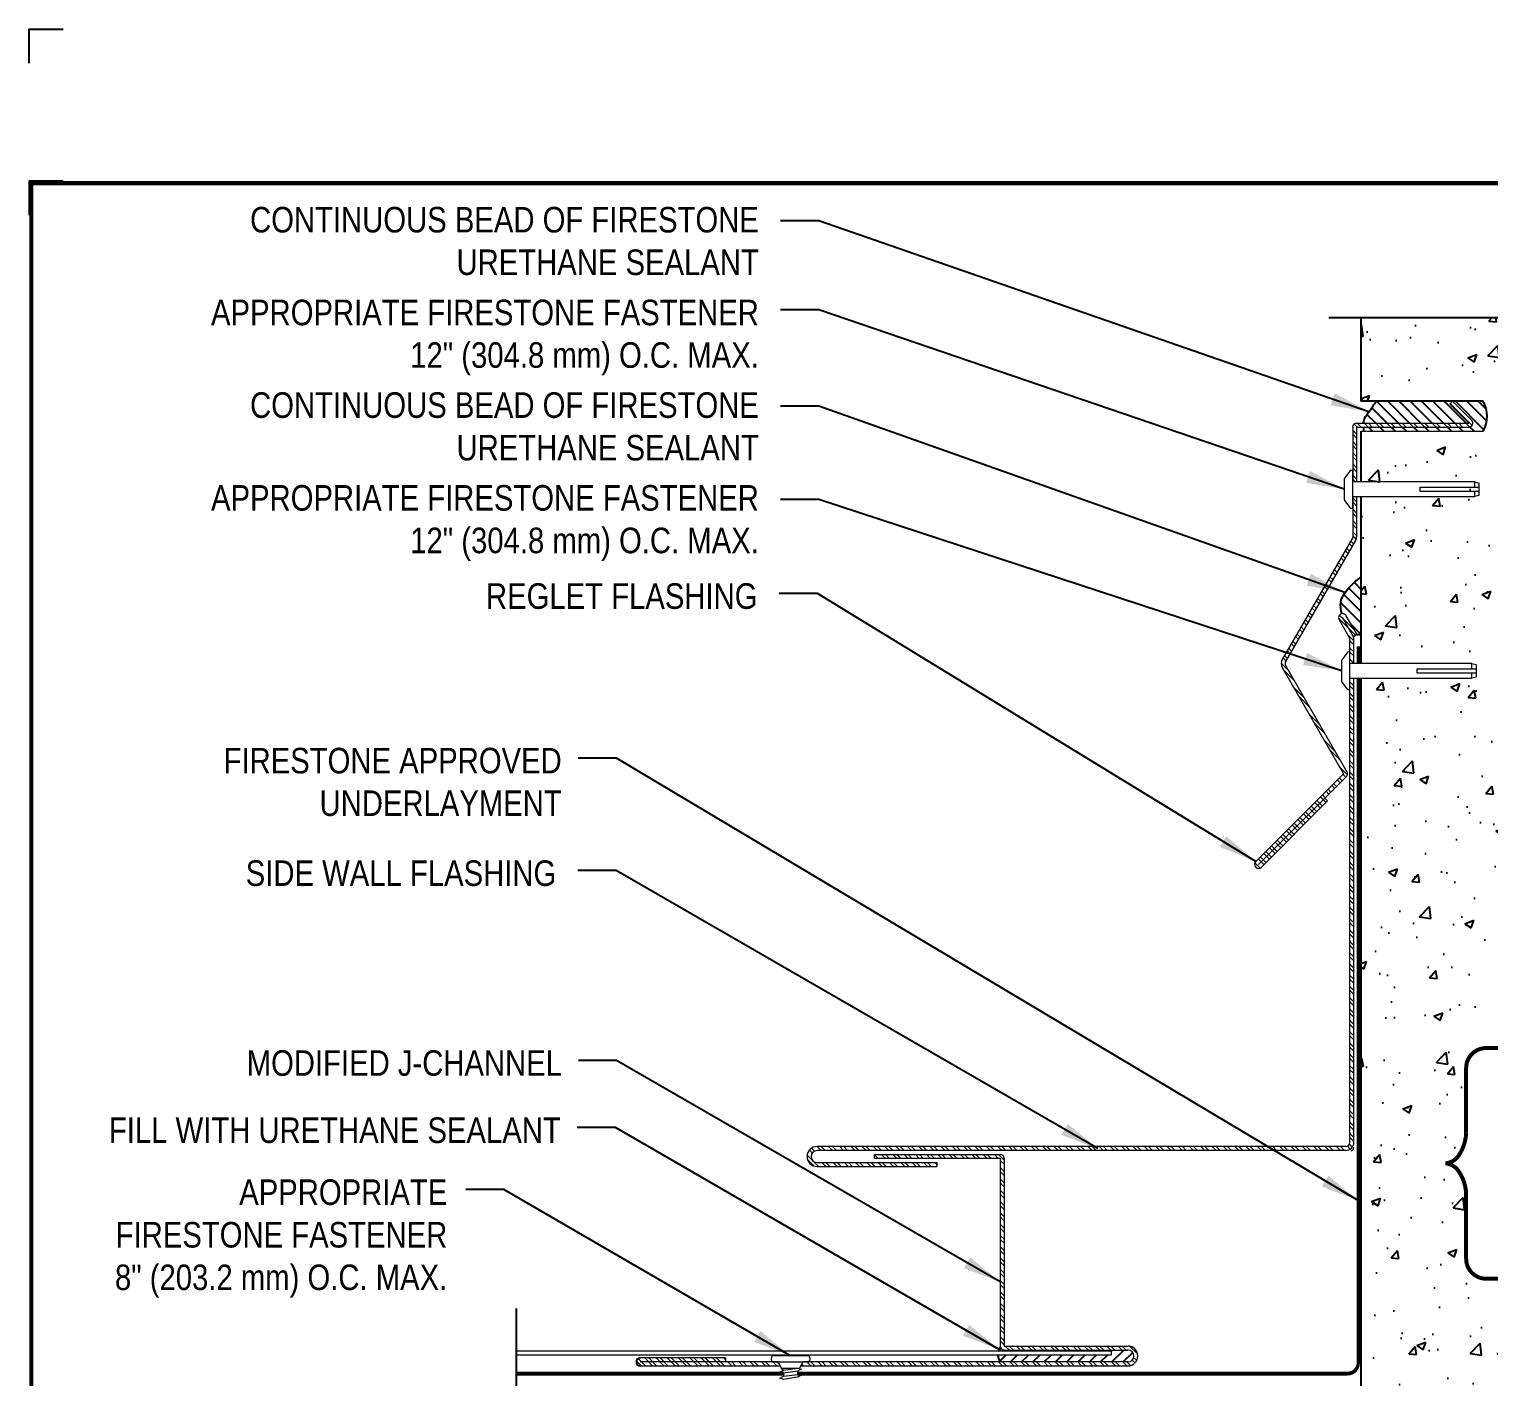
# Model space of a CAD drawing. Header units: inches. Extents: x 0 to 20, y 0 to 16.8.
# Drawn here: x 0 to 10.71, y 6.87 to 16.76 of the extents above; entities that cross this region are included whole.
import ezdxf
from ezdxf.enums import TextEntityAlignment as Align

# ---------------------------------------------------------------- set-up
doc = ezdxf.new("R2010")
doc.units = ezdxf.units.IN
doc.header["$MEASUREMENT"] = 0
doc.linetypes.add('HIDDEN', pattern=[0.375, 0.25, -0.125])
doc.layers.get('0').update_dxf_attribs({"linetype": 'CONTINUOUS'})
doc.layers.get('DEFPOINTS').update_dxf_attribs({"linetype": 'CONTINUOUS'})
doc.layers.add('FSBP-ACCESSORY-FIRESTONE', color=7, linetype='CONTINUOUS', lineweight=9)
doc.layers.add('FSBP-TRIMS', color=7, linetype='CONTINUOUS', lineweight=9)
for name, color, linetype in [('FSBP-ANNO-NOTE', 7, 'CONTINUOUS'), ('FSBP-MEMBRANE', 7, 'CONTINUOUS'), ('FSBP-SEALANTS', 1, 'CONTINUOUS'), ('FSBP-SUBSTRATE-GENERIC', 9, 'CONTINUOUS'), ('FSBP-TTLB-BORDER', 7, 'CONTINUOUS'), ('FSBP-TTLB-TEXT', 7, 'CONTINUOUS'), ('FSBP-WALL-CURB', 9, 'CONTINUOUS')]:
    doc.layers.add(name, color=color, linetype=linetype)
doc.styles.add('ARIAL', font='arial.ttf')
doc.styles.add('ARIAL_BOLD', font='')
doc.styles.add('FSBP_ARIAL_NAR', font='ARIALN.TTF')
doc.styles.add('TXT', font='simplex.shx')
doc.styles.get('ARIAL_BOLD').set_extended_font_data('Arial Black')
doc.dimstyles.new('STANDARD$7', dxfattribs={"dimscale": 1.5, "dimtxt": 0.2, "dimasz": 0.1, "dimexe": 0.1, "dimexo": 0.125, "dimgap": 0.09, "dimtad": 0, "dimdec": 3, "dimzin": 4, "dimdsep": 46, "dimtxsty": 'TXT', "dimcen": 0.09, "dimadec": 0, "dimazin": 0, "dimtfac": 1, "dimtdec": 3, "dimtofl": 0, "dimtmove": 2, "dimatfit": 3, "dimfxl": 0, "dimtolj": 1, "dimtzin": 4, "dimarcsym": 0})
pattern_1 = [(135, (0.42892, -15.704314), (-0.04143204, -0.04143204), [])]
pattern_2 = [(135, (-37.10104, -5.70309), (-0.04143204, -0.04143204), []), (135, (-37.13034, -5.70309), (-0.04143204, -0.04143204), [])]

# ---------------------------------------------------------------- blocks, each defined once
blk = doc.blocks.new('A$C486F1324')
at = {"layer": 'DEFPOINTS', "linetype": 'Continuous', "ltscale": 1.75}
blk.add_lwpolyline([(0, 16.512), (0, 16.762), (0.25, 16.762)], dxfattribs=at)
at = {"layer": 'DEFPOINTS', "color": 1}
blk.add_lwpolyline([(0.25, 15.646), (0, 15.646), (0, 15.396)], dxfattribs=at)
at = {"layer": 'FSBP-TTLB-BORDER', "const_width": 0.0312}
blk.add_lwpolyline([(20.016, 2.631), (20.016, 15.631), (0.016, 15.631), (0.016, 2.631)], dxfattribs=at)
at = {"layer": 'FSBP-TTLB-TEXT'}
for tag, height, style, p in [('MAXIMUM_WARRANTY', 0.188, 'ARIAL_BOLD', (18.055, 2.855)), ('ACCPT_SYSTEMS', 0.219, 'ARIAL', (12.51, 1.506))]:
    blk.add_attdef(tag, text='', height=height, dxfattribs=dict(at, style=style)).set_placement(p, align=Align.MIDDLE_LEFT)
for tag, height, style, p in [('DETAIL_DESCP_LINE_1', 0.219, 'ARIAL_BOLD', (10.347, 2.257)), ('ISSUE_REV_DATE', 0.219, 'ARIAL', (16.856, 1.903)), ('DETAIL_NUMBER', 0.438, 'ARIAL', (18.935, 1.738))]:
    blk.add_attdef(tag, text='', height=height, dxfattribs=dict(at, style=style)).set_placement(p, align=Align.MIDDLE_CENTER)

msp = doc.modelspace()

# ---------------------------------------------------------------- hatches: boundary and pattern name
at = {"layer": 'FSBP-SEALANTS'}
h = msp.add_hatch(dxfattribs=at)
h.set_pattern_fill('ANSI31', color=256, scale=0.46875, angle=90, style=0)
h.set_pattern_definition(pattern_1)
edge = h.paths.add_edge_path(flags=17)
edge.add_line((10.428, 14.01), (10.448, 14.03))
edge.add_line((10.448, 14.03), (9.887, 14.03))
edge.add_spline(control_points=[(9.887, 14.03), (9.873, 14.008), (9.846, 13.965), (9.803, 13.915), (9.796, 13.88), (9.795, 13.869)], knot_values=[0.060915, 0.060915, 0.060915, 0.060915, 0.144903, 0.226367, 0.261731, 0.261731, 0.261731, 0.261731], degree=3, periodic=0)
edge.add_line((9.795, 13.869), (10.568, 13.869))
edge.add_line((10.568, 13.869), (10.428, 14.01))
edge = h.paths.add_edge_path()
edge.add_line((10.672, 14.03), (10.449, 14.03))
edge.add_line((10.449, 14.03), (10.589, 13.89))
edge.add_arc((10.568, 13.869), 0.0293, -90, 45, ccw=False)
edge.add_line((10.568, 13.84), (9.795, 13.84))
edge.add_spline(control_points=[(9.795, 13.84), (9.796, 13.83), (9.797, 13.82), (9.798, 13.81)], knot_values=[0, 0, 0, 0, 0.030058, 0.030058, 0.030058, 0.030058], degree=3, periodic=0)
edge.add_line((9.798, 13.81), (10.672, 13.81))
edge.add_arc((10.486, 13.92), 0.216, 329.3596, 390.6404)
h = msp.add_hatch(dxfattribs=at)
h.set_pattern_fill('ANSI31', color=256, scale=0.46875, angle=90, style=0)
h.set_pattern_definition(pattern_1)
edge = h.paths.add_edge_path()
edge.add_spline(control_points=[(9.776, 12.74), (9.753, 12.723), (9.692, 12.671), (9.614, 12.579), (9.628, 12.5), (9.635, 12.47)], knot_values=[0.025381, 0.025381, 0.025381, 0.025381, 0.11521, 0.278139, 0.370421, 0.370421, 0.370421, 0.370421], degree=3, periodic=0)
edge.add_arc((9.641, 12.442), 0.0293, 30, 101.2474, ccw=False)
edge.add_line((9.666, 12.456), (9.747, 12.317))
edge.add_line((9.747, 12.317), (9.776, 12.317))
edge.add_line((9.776, 12.317), (9.776, 12.74))
h = msp.add_hatch(dxfattribs=at)
h.set_pattern_fill('ANSI31', color=256, scale=0.46875, angle=90, style=0)
h.set_pattern_definition([(45, (16.7857, -18.73847), (0.04143204, -0.04143204), [])])
h.paths.add_polyline_path([(7.942, 7.028), (7.942, 7.057), (7.114, 7.057, -0.087244), (7.129, 7.086, 0.33186), (7.157, 7.065), (8.065, 7.065, -1), (8.065, 6.978), (7.127, 6.978, -0.141559), (7.111, 7.028)])
at = {"layer": 'FSBP-TRIMS'}
h = msp.add_hatch(dxfattribs=at)
h.set_pattern_fill('STEEL', color=256, scale=0.46875, angle=90, style=0)
h.set_pattern_definition([(135, (0, 0), (-0.04143204, -0.04143204), []), (135, (-0.029297, 2e-18), (-0.04143204, -0.04143204), [])])
h.paths.add_polyline_path([(9.715, 13.438), (9.744, 13.438), (9.744, 13.84), (10.568, 13.84, 0.668179), (10.589, 13.89), (10.449, 14.03), (10.448, 14.03), (10.428, 14.01), (10.568, 13.869), (9.744, 13.869, 0.414214), (9.715, 13.84)])
h.paths.add_polyline_path([(9.715, 13.031), (9.197, 12.134, 0.267949), (9.197, 12.076), (9.648, 11.295), (9.003, 10.651, 1), (9.045, 10.609), (9.531, 11.096), (9.511, 11.117), (9.669, 11.275, 0.339454), (9.673, 11.31), (9.223, 12.09, -0.267949), (9.223, 12.12), (9.736, 13.009, 0.131652), (9.744, 13.04), (9.744, 13.33), (9.715, 13.33)])
h = msp.add_hatch(dxfattribs=at)
h.set_pattern_fill('STEEL', color=256, scale=0.46875, angle=90, style=0)
h.set_pattern_definition(pattern_2)
h.paths.add_polyline_path([(9.723, 12.283, 0.131652), (9.716, 12.312), (9.721, 12.302), (9.747, 12.317), (9.666, 12.456, 1), (9.615, 12.427), (9.69, 12.298, -0.131652), (9.694, 12.283), (9.694, 12.105), (9.723, 12.105)])
h.paths.add_polyline_path([(9.723, 11.997), (9.694, 11.997), (9.694, 8.589, -0.414214), (9.665, 8.559), (5.783, 8.559, 1), (5.783, 8.413), (6.662, 8.413), (6.662, 8.442), (5.783, 8.442, -1), (5.783, 8.53), (9.665, 8.53, 0.414214), (9.723, 8.589)])
h = msp.add_hatch(dxfattribs=at)
h.set_pattern_fill('STEEL', color=256, scale=0.46875, angle=90, style=0)
h.set_pattern_definition(pattern_2)
h.paths.add_polyline_path([(7.128, 7.095, 0.414214), (7.157, 7.065), (8.065, 7.065, -1), (8.065, 6.978), (5.679, 6.978), (5.664, 6.949), (8.065, 6.949, 1), (8.065, 7.095), (7.157, 7.095), (7.157, 8.472, 0.414214), (7.128, 8.501), (6.205, 8.501), (6.205, 8.472), (7.128, 8.472)])
h.paths.add_polyline_path([(5.513, 6.949), (5.499, 6.978), (5.111, 6.978), (5.111, 7.007), (4.486, 7.007, 1), (4.486, 6.949)])
at = {"layer": 'FSBP-WALL-CURB'}
h = msp.add_hatch(dxfattribs=at)
h.set_pattern_fill('AR-CONC', color=256, scale=0.09375, style=0)
h.set_pattern_definition([(50, (0.4289, -15.7043), (0.672431, -0.05883), [0.070313, -0.773438]), (355, (0.4289, -15.7043), (-0.13008, 0.70518), [0.05625, -0.61875]), (100.4514, (0.48496, -15.7092), (0.542353, 0.64635), [0.059756, -0.657321]), (46.1842, (0.4289, -15.5168), (1.000538, -0.155174), [0.10547, -1.160156]), (96.6356, (0.5123, -15.5297), (0.876246, 0.913236), [0.089635, -0.98598]), (351.1842, (0.4289, -15.5168), (0.876246, 0.913236), [0.084375, -0.928125]), (21, (0.52267, -15.5637), (0.5596, -0.377455), [0.070313, -0.773438]), (326, (0.5227, -15.5637), (0.228108, 0.679828), [0.05625, -0.61875]), (71.4514, (0.5693, -15.59514), (0.787709, 0.302372), [0.059756, -0.657321]), (37.5, (0.42892, -15.70431), (0.0113999, 0.312088), [0, -0.61125, 0, -0.628125, 0, -0.6210938]), (7.5, (0.42892, -15.7043), (0.2466277, 0.369761), [0, -0.358125, 0, -0.5971875, 0, -0.2367188]), (327.5, (0.21986, -15.70431), (0.5004585, -0.0211452), [0, -0.234375, 0, -0.73125, 0, -0.9703125]), (317.5, (0.1261, -15.7043), (0.546737, 0.0938484), [0, -0.3046875, 0, -0.485625, 0, -0.6890625])])
h.paths.add_polyline_path([(13.669, 14.643), (11.914, 14.643), (11.841, 14.442), (11.695, 14.844), (11.621, 14.643), (9.776, 14.643), (9.776, 14.03), (10.448, 14.03), (10.448, 14.03), (10.449, 14.03), (10.672, 14.03, -0.273948), (10.672, 13.81), (9.776, 13.81), (9.776, 13.438), (10.548, 13.438), (10.578, 13.43), (10.578, 13.338), (10.548, 13.33), (9.776, 13.33), (9.776, 12.105), (10.59, 12.105), (10.621, 12.097), (10.621, 12.004), (10.59, 11.997), (9.776, 11.997), (9.776, 3.506), (11.621, 3.506), (11.695, 3.707), (11.841, 3.305), (11.914, 3.506), (13.669, 3.506), (13.669, 8.912), (13.468, 8.985), (13.871, 9.131), (13.669, 9.205)])
h.paths.add_polyline_path([(12.841, 9.282, -0.414214), (12.988, 9.136), (12.988, 8.66, 0.140908), (13.043, 8.493, 0.224453), (13.14, 8.436, 0.224453), (13.043, 8.378, 0.140908), (12.988, 8.211), (12.988, 7.736, -0.414214), (12.841, 7.589), (10.694, 7.589, -0.414214), (10.548, 7.736), (10.548, 8.211, 0.140908), (10.493, 8.378, 0.224453), (10.396, 8.436, 0.224453), (10.493, 8.493, 0.140908), (10.548, 8.66), (10.548, 9.136, -0.414214), (10.694, 9.282)], flags=16)
h.paths.add_polyline_path([(11.283, 7.675), (12.258, 7.675), (12.258, 8.02), (11.283, 8.02)], flags=8)
h.paths.add_polyline_path([(10.893, 8.017), (12.648, 8.017), (12.648, 8.29), (10.893, 8.29)], flags=8)
h.paths.add_polyline_path([(10.965, 8.299), (12.57, 8.299), (12.57, 8.572), (10.965, 8.572)], flags=8)
h.paths.add_polyline_path([(10.878, 8.52), (12.631, 8.52), (12.631, 8.866), (10.878, 8.866)], flags=8)
h.paths.add_polyline_path([(10.846, 8.863), (12.711, 8.863), (12.711, 9.136), (10.846, 9.136)], flags=8)

# ---------------------------------------------------------------- linework, layer by layer
at = {"layer": 'FSBP-ACCESSORY-FIRESTONE'}
for p, q in [((9.776, 13.81), (10.672, 13.81)), ((7.942, 7.057), (3.574, 7.057)), ((7.942, 7.028), (3.574, 7.028)), ((5.499, 6.978), (5.521, 6.933)), ((5.656, 6.933), (5.679, 6.978)), ((7.942, 7.057), (7.942, 7.028)), ((5.521, 6.933), (5.656, 6.933)), ((5.521, 6.933), (5.538, 6.918)), ((5.538, 6.896), (5.538, 6.873)), ((5.639, 6.91), (5.639, 6.887))]:
    msp.add_line(p, q, dxfattribs=at)
at = {"layer": 'FSBP-ACCESSORY-FIRESTONE', "linetype": 'Continuous', "ltscale": 1.75}
for points in [[(9.715, 13.245), (9.715, 13.523), (9.707, 13.523, 0.236068), (9.695, 13.517), (9.656, 13.466, 0.162278), (9.653, 13.456), (9.653, 13.312, 0.162278), (9.656, 13.303), (9.695, 13.251, 0.236068), (9.707, 13.245)], [(9.694, 11.912), (9.694, 12.19), (9.686, 12.19, 0.236068), (9.674, 12.183), (9.635, 12.132, 0.162278), (9.632, 12.123), (9.632, 11.978, 0.162278), (9.635, 11.969), (9.674, 11.918, 0.236068), (9.686, 11.912)]]:
    msp.add_lwpolyline(points, format="xyb", close=True, dxfattribs=at)
for points in [[(10.611, 13.438), (9.715, 13.438)], [(10.642, 13.369), (10.21, 13.369), (10.21, 13.4), (10.642, 13.4)], [(10.611, 13.4), (10.611, 13.438), (10.642, 13.43), (10.642, 13.338), (10.611, 13.33), (10.611, 13.369)], [(9.715, 13.33), (10.611, 13.33)], [(10.59, 12.105), (9.694, 12.105)], [(10.621, 12.035), (10.188, 12.035), (10.188, 12.066), (10.621, 12.066)], [(10.59, 12.066), (10.59, 12.105), (10.621, 12.097), (10.621, 12.004), (10.59, 11.997), (10.59, 12.035)], [(9.694, 11.997), (10.59, 11.997)]]:
    msp.add_lwpolyline(points, dxfattribs=at)
at = {"layer": 'FSBP-ACCESSORY-FIRESTONE'}
msp.add_lwpolyline([(5.499, 6.978), (5.724, 6.978, 0.375321), (5.724, 7.023), (5.724, 7.023), (5.454, 7.023), (5.454, 7.023, 0.375321), (5.454, 6.978), (5.499, 6.978)], format="xyb", dxfattribs=at)
for points in [[(5.51, 6.903), (5.538, 6.918), (5.639, 6.933), (5.668, 6.926), (5.639, 6.91), (5.538, 6.896)], [(5.51, 6.858), (5.538, 6.873), (5.639, 6.887), (5.668, 6.88), (5.639, 6.865), (5.538, 6.85)]]:
    msp.add_lwpolyline(points, close=True, dxfattribs=at)
msp.add_lwpolyline([(5.521, 6.933), (5.656, 6.933)], dxfattribs=at)
at = {"layer": 'FSBP-ANNO-NOTE', "const_width": 0.0293}
msp.add_lwpolyline([(12.988, 8.66), (12.988, 9.136, 0.414214), (12.841, 9.282), (10.694, 9.282, 0.414214), (10.548, 9.136), (10.548, 8.66, -0.140908), (10.493, 8.493, -0.224453), (10.396, 8.436, -0.224453), (10.493, 8.378, -0.140908), (10.548, 8.211), (10.548, 7.736, 0.414214), (10.694, 7.589), (12.841, 7.589, 0.414214), (12.988, 7.736), (12.988, 8.211, -0.140908), (13.043, 8.378, -0.224453), (13.14, 8.436, -0.224453), (13.043, 8.493, -0.140908)], format="xyb", close=True, dxfattribs=at)
at = {"layer": 'FSBP-ANNO-NOTE'}
msp.add_arc((4.486, 6.978), 0.0293, 90, 270, dxfattribs=at)
at = {"layer": 'FSBP-MEMBRANE', "linetype": 'HIDDEN'}
for points in [[(9.756, 12.105, 0.0234, 0.0234, 0), (9.756, 12.231, 0.0234, 0.0234, 0)], [(5.639, 6.893, 0.0293, 0.0293, 0), (9.678, 6.893, 0.0293, 0.0234, 0.414214), (9.756, 6.971, 0.0234, 0.0234, 0), (9.756, 11.997, 0.0234, 0.0234, 0)]]:
    msp.add_lwpolyline(points, format="xyseb", dxfattribs=at)
at = {"layer": 'FSBP-MEMBRANE', "linetype": 'HIDDEN', "const_width": 0.0293}
msp.add_lwpolyline([(3.574, 6.893), (5.538, 6.893)], dxfattribs=at)
at = {"layer": 'FSBP-SEALANTS'}
msp.add_line((9.747, 12.317), (9.776, 12.317), dxfattribs=at)
for start, end in [(143.7359, 163.6803), (181.736, 213.9647)]:
    msp.add_arc((7.205, 7.031), 0.0941, start, end, dxfattribs=at)
for points, knots in [([(9.795, 13.869), (9.796, 13.88), (9.803, 13.915), (9.846, 13.965), (9.873, 14.008), (9.887, 14.03)], [0.0609146, 0.0609146, 0.0609146, 0.0609146, 0.0962785, 0.1777426, 0.2617313, 0.2617313, 0.2617313, 0.2617313]), ([(9.635, 12.47), (9.628, 12.5), (9.614, 12.579), (9.692, 12.671), (9.753, 12.723), (9.776, 12.74)], [0.0253807, 0.0253807, 0.0253807, 0.0253807, 0.1176628, 0.2805909, 0.3704206, 0.3704206, 0.3704206, 0.3704206])]:
    msp.add_open_spline(points, degree=3, knots=knots, dxfattribs=at)
msp.add_open_spline([(9.798, 13.81), (9.797, 13.82), (9.796, 13.83), (9.795, 13.84)], degree=3, dxfattribs=at)
at = {"layer": 'FSBP-SUBSTRATE-GENERIC'}
msp.add_line((3.574, 7.37), (3.574, 5.829), dxfattribs=at)
at = {"layer": 'FSBP-TRIMS'}
for p, q in [((10.428, 14.01), (10.448, 14.03)), ((10.428, 14.01), (10.568, 13.869)), ((10.448, 14.03), (10.589, 13.89)), ((9.715, 13.84), (9.715, 13.438)), ((9.744, 13.869), (10.568, 13.869)), ((9.744, 13.84), (10.568, 13.84)), ((9.744, 13.84), (9.744, 13.438)), ((9.715, 13.33), (9.715, 13.031)), ((9.744, 13.33), (9.744, 13.04)), ((9.715, 13.031), (9.197, 12.134)), ((9.736, 13.009), (9.223, 12.12)), ((9.721, 12.302), (9.641, 12.442)), ((9.747, 12.317), (9.666, 12.456)), ((9.69, 12.298), (9.615, 12.427)), ((9.694, 12.105), (9.694, 12.283)), ((9.747, 12.317), (9.721, 12.302)), ((9.723, 12.105), (9.723, 12.283)), ((9.197, 12.076), (9.648, 11.295)), ((9.223, 12.09), (9.673, 11.31)), ((9.694, 8.589), (9.694, 11.997)), ((9.723, 8.589), (9.723, 11.997)), ((9.648, 11.295), (9.003, 10.651)), ((9.669, 11.275), (9.024, 10.63)), ((9.531, 11.096), (9.045, 10.609)), ((9.511, 11.117), (9.531, 11.096)), ((9.665, 8.559), (5.783, 8.559)), ((9.665, 8.53), (5.783, 8.53)), ((6.205, 8.501), (7.128, 8.501)), ((6.205, 8.472), (6.205, 8.501)), ((6.205, 8.472), (6.205, 8.5)), ((7.128, 8.472), (6.205, 8.472)), ((7.128, 8.472), (7.128, 7.095)), ((7.157, 8.472), (7.157, 7.095)), ((5.783, 8.442), (6.662, 8.442)), ((5.783, 8.413), (6.662, 8.413)), ((6.662, 8.413), (6.662, 8.442)), ((6.662, 8.442), (6.662, 8.413)), ((7.157, 7.095), (8.065, 7.095)), ((5.111, 7.007), (4.486, 7.007)), ((5.499, 6.978), (4.486, 6.978)), ((5.111, 7.007), (5.111, 6.978)), ((8.065, 6.978), (5.679, 6.978)), ((7.157, 7.065), (8.065, 7.065)), ((4.486, 6.949), (5.513, 6.949)), ((5.664, 6.949), (8.065, 6.949))]:
    msp.add_line(p, q, dxfattribs=at)
for centre, radius, start, end in [((9.744, 13.84), 0.0293, 90, 180), ((10.568, 13.869), 0.0293, 270, 45), ((9.682, 13.04), 0.0625, 330, 0), ((9.641, 12.442), 0.0293, 30, 210), ((9.665, 12.283), 0.0293, 0, 30), ((9.665, 12.283), 0.0586, 0, 30), ((9.248, 12.105), 0.0586, 150, 210), ((9.248, 12.105), 0.0293, 150, 210), ((9.648, 11.295), 0.0293, 315, 30), ((9.024, 10.63), 0.0293, 135, 315), ((9.665, 8.589), 0.0293, 270, 0), ((9.665, 8.589), 0.0586, 270, 0), ((5.783, 8.486), 0.0732, 90, 270), ((5.783, 8.486), 0.0439, 90, 270), ((7.128, 8.472), 0.0293, 0, 90), ((9.694, 8.555), 0.0293, 288.4149, 0), ((7.157, 7.095), 0.0293, 180, 270), ((8.065, 7.022), 0.0729, 270, 90), ((8.065, 7.022), 0.0437, 270, 90)]:
    msp.add_arc(centre, radius, start, end, dxfattribs=at)
at = {"layer": 'FSBP-WALL-CURB'}
for p, q in [((9.776, 14.643), (9.776, 14.03)), ((10.672, 14.03), (9.776, 14.03)), ((9.776, 13.81), (9.776, 13.438)), ((9.776, 13.33), (9.776, 12.105)), ((9.776, 11.997), (9.776, 3.506))]:
    msp.add_line(p, q, dxfattribs=at)
msp.add_lwpolyline([(13.904, 14.643), (11.914, 14.643), (11.841, 14.442), (11.695, 14.844), (11.621, 14.643), (9.541, 14.643)], dxfattribs=at)
msp.add_arc((10.486, 13.92), 0.216, 329.3596, 30.6404, dxfattribs=at)

# ---------------------------------------------------------------- block references
msp.add_blockref('A$C486F1324', (0, 0))

# ---------------------------------------------------------------- texts
at = {"layer": 'FSBP-ANNO-NOTE', "char_height": 0.1875, "attachment_point": 3, "style": 'FSBP_ARIAL_NAR'}
for s, insert in [('CONTINUOUS BEAD OF FIRESTONE \\PURETHANE SEALANT', (5.356, 15.457)), ('APPROPRIATE FIRESTONE FASTENER\\P12" (304.8 mm) O.C. MAX.', (5.356, 14.776)), ('CONTINUOUS BEAD OF FIRESTONE \\PURETHANE SEALANT', (5.356, 14.096)), ('APPROPRIATE FIRESTONE FASTENER\\P12" (304.8 mm) O.C. MAX.', (5.356, 13.415)), ('REGLET FLASHING', (5.346, 12.694)), ('FIRESTONE APPROVED \\PUNDERLAYMENT', (3.909, 11.486)), ('SIDE WALL FLASHING', (3.869, 10.66)), ('MODIFIED J-CHANNEL', (3.911, 9.266)), ('FILL WITH URETHANE SEALANT', (3.902, 8.773)), ('APPROPRIATE \\PFIRESTONE FASTENER\\P8" (203.2 mm) O.C. MAX.', (3.069, 8.318))]:
    msp.add_mtext(s, dxfattribs=dict(at, insert=insert))

# ---------------------------------------------------------------- leaders
at = {"layer": 'FSBP-ANNO-NOTE', "annotation_type": 0, "has_hookline": 1, "hookline_direction": 1}
for points, text_width in [([(9.834, 13.953), (5.796, 15.354), (5.515, 15.354)], 4.019), ([(9.653, 13.384), (5.796, 14.701), (5.515, 14.701)], 4.019), ([(9.658, 12.626), (5.796, 13.994), (5.515, 13.994)], 4.019), ([(9.632, 12.051), (5.796, 13.31), (5.515, 13.31)], 4.019), ([(9.003, 10.651), (5.786, 12.619), (5.505, 12.619)], 1.964), ([(9.755, 8.162), (4.31, 11.411), (4.029, 11.411)], 2.452), ([(7.844, 8.544), (4.309, 10.585), (4.028, 10.585)], 2.257), ([(7.128, 7.565), (4.312, 9.191), (4.031, 9.191)], 2.291), ([(7.121, 7.069), (4.303, 8.698), (4.022, 8.698)], 3.295), ([(5.589, 7.023), (3.485, 8.243), (3.204, 8.243)], 2.413)]:
    msp.add_leader(points, dimstyle='STANDARD$7', override={"dimasz": 0.1875, "dimtad": 0}, dxfattribs=dict(at, text_width=text_width))

doc.saveas('drawing.dxf')
